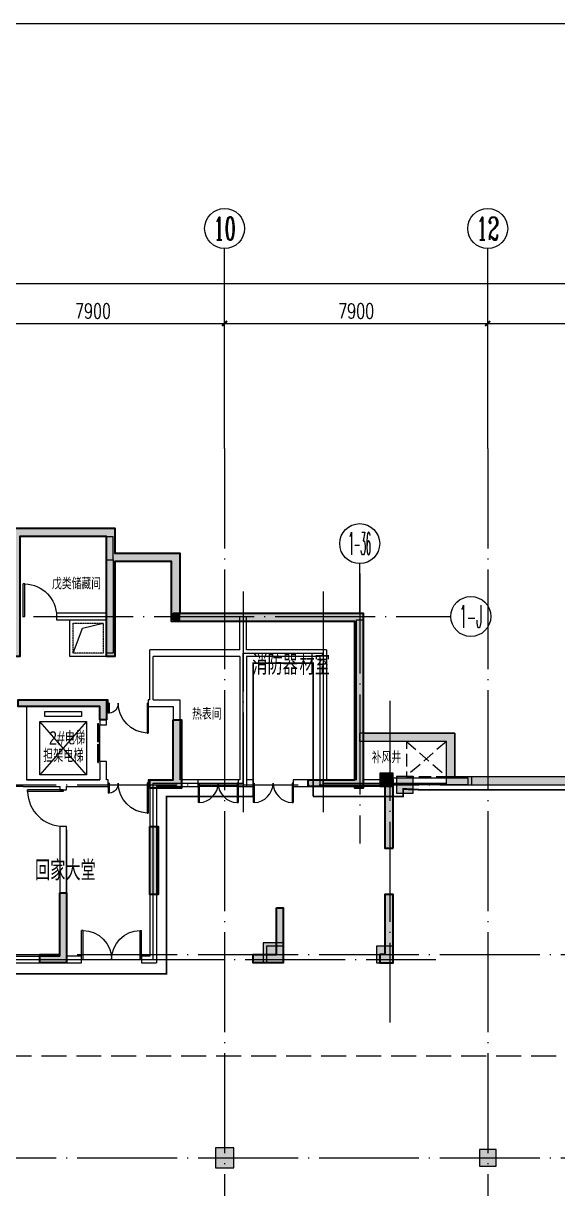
# Model space of a CAD drawing. Extents: x 290727 to 13733020, y 1731457 to 3643100.
# Drawn here: x 537170 to 553212, y 1845699 to 1880676 of the extents above; entities that cross this region are included whole.
import ezdxf
from ezdxf.enums import TextEntityAlignment as Align

# ---------------------------------------------------------------- set-up
doc = ezdxf.new("R2010")
doc.units = 0
doc.header["$LTSCALE"] = 10
for name, pattern in [('ACAD_ISO05W100', [33, 24, -3, 0, -3, 0, -3]), ('DASH', [0.35, 0.25, -0.1]), ('DOTE', [2.4200000000000004, 2, -0.2, 0.02, -0.2])]:
    doc.linetypes.add(name, pattern=pattern)
doc.layers.get('0').update_dxf_attribs({"linetype": 'CONTINUOUS'})
for name, color, linetype in [('-A-车行道路', 8, 'CONTINUOUS'), ('AXIS', 3, 'CONTINUOUS'), ('AXIS_TEXT', 7, 'CONTINUOUS'), ('COLUMN', 9, 'CONTINUOUS'), ('DOTE', 8, 'DOTE'), ('EVTR', 2, 'CONTINUOUS'), ('PUB_HATCH', 8, 'CONTINUOUS'), ('WALL', 255, 'CONTINUOUS'), ('WINDOW', 4, 'CONTINUOUS'), ('主楼轴线', 8, 'CONTINUOUS'), ('作业图', 4, 'CONTINUOUS'), ('房间名称', 7, 'CONTINUOUS'), ('文字', 4, 'CONTINUOUS'), ('柱', 2, 'CONTINUOUS'), ('防火分区示意线', 4, 'CONTINUOUS'), ('防火分区线', 7, 'CONTINUOUS'), ('集水坑', 181, 'DASH'), ('风井', 211, 'CONTINUOUS')]:
    doc.layers.add(name, color=color, linetype=linetype)
for name, color, linetype, lineweight in [('_0', 7, 'CONTINUOUS', 15), ('用地红线', 1, 'CONTINUOUS', 13), ('砼墙', 8, 'CONTINUOUS', 35)]:
    doc.layers.add(name, color=color, linetype=linetype, lineweight=lineweight)
doc.layers.add('DIM_MODI', color=6, linetype='CONTINUOUS', plot=False)
doc.layers.get('0').off()
doc.styles.add('_TCH_AXIS', font='COMPLEX', dxfattribs={"bigfont": 'GBCBIG'})
doc.styles.add('_TCH_DIM_T3', font='SIMPLEX', dxfattribs={"width": 0.7058823529411765, "bigfont": 'GBCBIG'})
doc.styles.add('COMPLEX', font='COMPLEX')
doc.styles.add('HNSJY', font='HNSJY-07', dxfattribs={"width": 0.8, "bigfont": 'HNSJY-HZ'})
doc.dimstyles.new('_TCH_ARCH&&150', dxfattribs={"dimtxt": 446.25, "dimasz": 150, "dimexe": 375, "dimexo": 450, "dimgap": 150, "dimtad": 1, "dimdec": 0, "dimzin": 0, "dimdsep": 46, "dimtxsty": '_TCH_DIM_T3', "dimblk": 'ARCHTICK', "dimcen": 0.09, "dimclrt": 7, "dimazin": 2, "dimtfac": 1, "dimtdec": 0, "dimtix": 1, "dimtmove": 2, "dimatfit": 3, "dimfxl": 1, "dimtolj": 1, "dimtzin": 0, "dimarcsym": 0})

# ---------------------------------------------------------------- blocks, each defined once
blk = doc.blocks.new('_AXISO')
blk.add_circle((0, 0), 0.5)
at = {"layer": 'AXIS_TEXT', "style": 'COMPLEX', "width": 1.041666666666667}
blk.add_attdef('A', text='', height=0.56, dxfattribs=at).set_placement((-0.25, -0.28), (0.25, -0.28), align=Align.FIT)
blk = doc.blocks.new('_ArchTick')
at = {"color": 0, "linetype": 'ByBlock', "const_width": 0.4}
blk.add_lwpolyline([(-0.5, -0.5), (0.5, 0.5)], dxfattribs=at)
blk = doc.blocks.new('*D135')
at = {"layer": 'AXIS', "color": 0, "linetype": 'Continuous', "lineweight": -2, "transparency": 16777216}
for p, q in [((16384.13505795546, 127685.4713699026), (16384.13505795546, 132560.4713699026)), ((235384.4150152876, 127685.4713699025), (235384.4150152876, 132560.4713699026)), ((16384.13505795546, 132185.4713699026), (235384.4150152876, 132185.4713699026))]:
    blk.add_line(p, q, dxfattribs=at)
at = {"layer": 'AXIS', "color": 0, "linetype": 'Continuous', "lineweight": -2, "transparency": 16777216, "xscale": 150, "yscale": 150, "zscale": 150, "rotation": 180}
blk.add_blockref('_ArchTick', (16384.13505795546, 132185.4713699026), dxfattribs=at)
at = {"layer": 'AXIS', "color": 0, "linetype": 'Continuous', "lineweight": -2, "transparency": 16777216, "xscale": 150, "yscale": 150, "zscale": 150}
blk.add_blockref('_ArchTick', (235384.4150152876, 132185.4713699026), dxfattribs=at)
at = {"layer": 'AXIS', "color": 7, "linetype": 'Continuous', "transparency": 16777216, "insert": (125884.2750366215, 132558.5963699026), "char_height": 446.25, "attachment_point": 5, "style": '_TCH_DIM_T3'}
blk.add_mtext('\\A1;219000', dxfattribs=at)
blk = doc.blocks.new('*D142')
at = {"layer": 'AXIS', "color": 0, "linetype": 'Continuous', "lineweight": -2, "transparency": 16777216}
for p, q in [((50384.13467079918, 127685.4713699026), (50384.13467079918, 131360.4713699026)), ((58284.13467079906, 127685.4713699026), (58284.13467079906, 131360.4713699026)), ((50384.13467079918, 130985.4713699026), (58284.13467079906, 130985.4713699026))]:
    blk.add_line(p, q, dxfattribs=at)
at = {"layer": 'AXIS', "color": 0, "linetype": 'Continuous', "lineweight": -2, "transparency": 16777216, "xscale": 150, "yscale": 150, "zscale": 150, "rotation": 180}
blk.add_blockref('_ArchTick', (50384.13467079918, 130985.4713699026), dxfattribs=at)
at = {"layer": 'AXIS', "color": 0, "linetype": 'Continuous', "lineweight": -2, "transparency": 16777216, "xscale": 150, "yscale": 150, "zscale": 150}
blk.add_blockref('_ArchTick', (58284.13467079906, 130985.4713699026), dxfattribs=at)
at = {"layer": 'AXIS', "color": 7, "linetype": 'Continuous', "transparency": 16777216, "insert": (54334.13467079912, 131358.5963699026), "char_height": 446.25, "attachment_point": 5, "style": '_TCH_DIM_T3'}
blk.add_mtext('\\A1;7900', dxfattribs=at)
blk = doc.blocks.new('*D143')
at = {"layer": 'AXIS', "color": 0, "linetype": 'Continuous', "lineweight": -2, "transparency": 16777216}
for p, q in [((58284.13467079906, 127685.4713699026), (58284.13467079906, 131360.4713699026)), ((66184.1346707989, 127685.4713699026), (66184.1346707989, 131360.4713699026)), ((58284.13467079906, 130985.4713699026), (66184.1346707989, 130985.4713699026))]:
    blk.add_line(p, q, dxfattribs=at)
at = {"layer": 'AXIS', "color": 0, "linetype": 'Continuous', "lineweight": -2, "transparency": 16777216, "xscale": 150, "yscale": 150, "zscale": 150, "rotation": 180}
blk.add_blockref('_ArchTick', (58284.13467079906, 130985.4713699026), dxfattribs=at)
at = {"layer": 'AXIS', "color": 0, "linetype": 'Continuous', "lineweight": -2, "transparency": 16777216, "xscale": 150, "yscale": 150, "zscale": 150}
blk.add_blockref('_ArchTick', (66184.1346707989, 130985.4713699026), dxfattribs=at)
at = {"layer": 'AXIS', "color": 7, "linetype": 'Continuous', "transparency": 16777216, "insert": (62234.13467079898, 131358.5963699026), "char_height": 446.25, "attachment_point": 5, "style": '_TCH_DIM_T3'}
blk.add_mtext('\\A1;7900', dxfattribs=at)
blk = doc.blocks.new('*D144')
at = {"layer": 'AXIS', "color": 0, "linetype": 'Continuous', "lineweight": -2, "transparency": 16777216}
for p, q in [((66184.1346707989, 127685.4713699026), (66184.1346707989, 131360.4713699026)), ((74084.13467079891, 127685.4713699026), (74084.13467079891, 131360.4713699026)), ((66184.1346707989, 130985.4713699026), (74084.13467079891, 130985.4713699026))]:
    blk.add_line(p, q, dxfattribs=at)
at = {"layer": 'AXIS', "color": 0, "linetype": 'Continuous', "lineweight": -2, "transparency": 16777216, "xscale": 150, "yscale": 150, "zscale": 150, "rotation": 180}
blk.add_blockref('_ArchTick', (66184.1346707989, 130985.4713699026), dxfattribs=at)
at = {"layer": 'AXIS', "color": 0, "linetype": 'Continuous', "lineweight": -2, "transparency": 16777216, "xscale": 150, "yscale": 150, "zscale": 150}
blk.add_blockref('_ArchTick', (74084.13467079891, 130985.4713699026), dxfattribs=at)
at = {"layer": 'AXIS', "color": 7, "linetype": 'Continuous', "transparency": 16777216, "insert": (70134.1346707989, 131358.5963699026), "char_height": 446.25, "attachment_point": 5, "style": '_TCH_DIM_T3'}
blk.add_mtext('\\A1;7900', dxfattribs=at)
blk = doc.blocks.new('adfasddfgjgkhj')
at = {"layer": '_0'}
h = blk.add_hatch(color=0, dxfattribs=at)
h.dxf.hatch_style = 1
h.paths.add_polyline_path([(299473.0365040528, -302023.2970327723), (300873.0365040528, -302023.2970327723), (300873.0365040528, -302223.2970327723), (299473.0365040528, -302223.2970327723), (299473.0365040528, -302273.2970327723), (298573.0365040528, -302273.2970327723), (298573.0365040528, -307273.2970327723), (301623.0365040528, -307273.2970327723), (301623.0365040528, -305873.2970327723), (301823.0365040528, -305873.2970327723), (301823.0365040528, -307273.2970327723), (308123.0365040528, -307273.2970327723), (308123.0365040528, -305423.2970327723), (308323.0365040528, -305423.2970327723), (308323.0365040528, -307273.2970327723), (311073.0365040528, -307273.2970327723), (311073.0365040528, -307523.2970327723), (298023.0365040528, -307523.2970327723), (298023.0365040528, -307273.2970327723), (298323.0365040528, -307273.2970327723), (298323.0365040528, -302023.2970327723), (299223.0365040528, -302023.2970327723), (299223.0365040528, -297023.2970327723), (304723.0363819825, -297023.2970327723), (304723.0363819825, -295223.2970327723), (306673.0365040528, -295223.2970327723), (306673.0365040528, -294473.2970327723), (309773.0365040528, -294473.2970327723), (309773.0365040528, -295223.2970327723), (311723.0365040528, -295223.2970327723), (311723.0365040528, -297023.2970327723), (324323.0360157716, -297023.2970327723), (324323.0360157716, -295223.2970327723), (326273.0360157716, -295223.2970327723), (326273.0360157716, -294473.2970327723), (329373.0360157716, -294473.2970327723), (329373.0360157716, -295223.2970327723), (331323.0360157716, -295223.2970327723), (331323.0360157716, -297023.2970327723), (336823.0360157716, -297023.2970327723), (336823.0360157716, -302273.2970327723), (336573.0360157716, -302273.2970327723), (336573.0360157716, -302223.2970327723), (335173.0360157716, -302223.2970327723), (335173.0360157716, -302023.2970327723), (336573.0360157716, -302023.2970327723), (336573.0360157716, -297273.2970327723), (331073.0360157716, -297273.2970327723), (331073.0360157716, -295473.2970327723), (329373.0360157716, -295473.2970327723), (329373.0360157716, -298323.2970327723), (329123.0360157716, -298323.2970327723), (329123.0360157716, -294723.2970327723), (326523.0360157716, -294723.2970327723), (326523.0360157716, -298323.2970327723), (326273.0360157716, -298323.2970327723), (326273.0360157716, -295473.2970327723), (324573.0360157716, -295473.2970327723), (324573.0360157716, -297273.2970327723), (319023.0360157716, -297273.2970327723), (319023.0360157716, -298673.2970327723), (318823.0360157716, -298673.2970327723), (318823.0360157716, -297273.2970327723), (317223.0360157716, -297273.2970327723), (317223.0360157716, -298673.2970327723), (317023.0360157716, -298673.2970327723), (317023.0360157716, -297273.2970327723), (311473.0365040528, -297273.2970327723), (311473.0365040528, -295473.2970327723), (309773.0365040528, -295473.2970327723), (309773.0365040528, -298323.2970327723), (309523.0365040528, -298323.2970327723), (309523.0365040528, -294723.2970327723), (306923.0365040528, -294723.2970327723), (306923.0365040528, -298323.2970327723), (306673.0365040528, -298323.2970327723), (306673.0365040528, -295473.2970327723), (304973.0363819825, -295473.2970327723), (304973.0363819825, -297273.2970327723), (299473.0365040528, -297273.2970327723)])
h = blk.add_hatch(color=0, dxfattribs=at)
h.dxf.hatch_style = 1
h.paths.add_polyline_path([(333923.0360157716, -307023.2970327723), (333923.0360157716, -307523.2970327723), (334423.0360157716, -307523.2970327723), (334423.0360157716, -307023.2970327723)])
h.paths.add_polyline_path([(337223.0360157716, -307023.2970327723), (337223.0360157716, -307523.2970327723), (337723.0360157716, -307523.2970327723), (337723.0360157716, -307023.2970327723)])
h.paths.add_polyline_path([(307123.0365040528, -299823.2970327723), (309323.0365040528, -299823.2970327723), (309323.0365040528, -299823.1095327723), (309573.0365040528, -299823.1095327723), (309573.0365040528, -299623.2970327723), (306923.0365040528, -299623.2970327723), (306923.0365040528, -300223.1095327723), (307123.0365040528, -300223.1095327723)])
h.paths.add_polyline_path([(299022.8103485298, -297023.2970327723), (299022.8103485298, -297423.2970327723), (299422.8103485298, -297423.2970327723), (299422.8103485298, -297023.2970327723)])
h.paths.add_polyline_path([(298523.0365040528, -304664.6212515223), (298523.0365040528, -304264.6212515223), (298123.0365040528, -304264.6212515223), (298123.0365040528, -304664.6212515223)])
h = blk.add_hatch(color=0, dxfattribs=at)
h.dxf.hatch_style = 1
h.paths.add_polyline_path([(324723.0360157716, -307023.2970327723), (324723.0360157716, -307523.2970327723), (325223.0360157716, -307523.2970327723), (325223.0360157716, -307023.2970327723)])
h.paths.add_polyline_path([(313923.0360157716, -307523.2970327723), (314823.0360157716, -307523.2970327723), (314823.0360157716, -305873.2970327723), (314623.0360157716, -305873.2970327723), (314623.0360157716, -307273.2970327723), (313923.0360157716, -307273.2970327723)], flags=17)
h.paths.add_polyline_path([(337723.0373701537, -304073.2970327759), (337723.0360157716, -302023.2970327723), (337473.0360157716, -302023.2970327723), (337473.0373701537, -304073.2970327759)])
h.paths.add_polyline_path([(337323.0360157716, -307523.2970327723), (337723.0360157716, -307523.2970327723), (337723.0360157716, -305473.2970327723), (337473.0360157716, -305473.2970327723), (337473.0360157716, -307273.2970327723), (337323.0360157716, -307273.2970327723)])
h.paths.add_polyline_path([(311723.041704037, -299823.2970327723), (311723.041704037, -299523.2970327723), (311423.041704037, -299523.2970327723), (311423.041704037, -299823.2970327723)])
h.paths.add_polyline_path([(324623.031938412, -299823.2970328188), (324623.031938412, -299523.2970328188), (324323.031938412, -299523.2970328188), (324323.031938412, -299823.2970328188)])
h.paths.add_polyline_path([(307123.0365040528, -299823.2970327723), (309323.0365040528, -299823.2970327723), (309323.0365040528, -299823.1095327723), (309573.0365040528, -299823.1095327723), (309573.0365040528, -299623.2970327723), (306923.0365040528, -299623.2970327723), (306923.0365040528, -300223.1095327723), (307123.0365040528, -300223.1095327723)])
h.paths.add_polyline_path([(310823.0365040528, -303423.2970327723), (311073.0365040528, -303423.2970327723), (311073.0365040528, -305723.2970327723), (310823.0365040528, -305723.2970327723)])
h.paths.add_polyline_path([(305373.0363819825, -303423.2970327723), (305623.0363819825, -303423.2970327723), (305623.0363819825, -305473.2970327723), (305373.0363819825, -305473.2970327723)])
h.paths.add_polyline_path([(304673.0363819825, -300223.2970327723), (304923.0363819825, -300223.2970327723), (304923.0363819825, -302023.2970327723), (305622.9854786622, -302023.2970327723), (305623.0363819825, -302273.2970327723), (304673.0363819825, -302273.2970327723)])
h.paths.add_polyline_path([(311523.0365040528, -300573.2970327723), (311723.0365040528, -300573.2970327723), (311723.0365040528, -302273.2970327723), (310823.0701954591, -302273.2970327723), (310823.0365040528, -302023.2970327723), (311523.0365040528, -302023.2970327723)])
h.paths.add_polyline_path([(315573.0360157716, -302223.2970327723), (315573.0360157716, -302023.2970327723), (317023.0360157716, -302023.2970327723), (317023.0360157716, -301623.2970327723), (317223.0360157716, -301623.2970327723), (317223.0360157716, -302223.2970327723)])
h.paths.add_polyline_path([(318323.0360157716, -307273.2970327723), (318323.0360157716, -307523.2970327723), (317723.0360157716, -307523.2970327723), (317723.0360157716, -307273.2970327723), (317923.0360157716, -307273.2970327723), (317923.0360157716, -305873.2970327723), (318123.0360157716, -305873.2970327723), (318123.0360157716, -307273.2970327723)])
h.paths.add_polyline_path([(321223.0360157716, -305873.2970327723), (321423.0360157716, -305873.2970327723), (321423.0360157716, -307273.2970327723), (322123.0360157716, -307273.2970327723), (322123.0360157716, -307523.2970327723), (321223.0360157716, -307523.2970327723)])
h.paths.add_polyline_path([(324973.0360157716, -303423.2970327723), (325223.0360157716, -303423.2970327723), (325223.0360157716, -305723.2970327723), (324973.0360157716, -305723.2970327723)])
h.paths.add_polyline_path([(330423.0360157716, -303423.2970327723), (330673.0360157716, -303423.2970327723), (330673.0360157716, -305473.2970327723), (330423.0360157716, -305473.2970327723)])
h.paths.add_polyline_path([(318823.0360157716, -301623.2970327723), (319023.0360157716, -301623.2970327723), (319023.0360157716, -302023.2970327723), (320473.0360157716, -302023.2970327723), (320473.0360157716, -302223.2970327723), (318823.0360157716, -302223.2970327723)])
h.paths.add_polyline_path([(329123.0360157716, -300223.1095327723), (328923.0360157716, -300223.1095327723), (328923.0360157716, -299823.2970327723), (326723.0360157716, -299823.2970327723), (326723.0360157716, -299823.1095327723), (326473.0360157716, -299823.1095327723), (326473.0360157716, -299623.2970327723), (329123.0360157716, -299623.2970327723)])
h.paths.add_polyline_path([(327723.0360157716, -305423.2970327723), (327923.0360157716, -305423.2970327723), (327923.0360157716, -307523.2970327723), (327123.0360157716, -307523.2970327723), (327123.0360157716, -307273.2970327723), (327723.0360157716, -307273.2970327723)])
h.paths.add_polyline_path([(331123.0360157716, -300223.2970327723), (331373.0360157716, -300223.2970327723), (331373.0360157716, -302273.2970327723), (330423.0692188966, -302273.2970327723), (330423.0360157716, -302023.2970327723), (331123.0360157716, -302023.2970327723)])
h.paths.add_polyline_path([(334223.0360157716, -305873.2970327723), (334423.0360157716, -305873.2970327723), (334423.0360157716, -307523.2970327723), (333523.0360157716, -307523.2970327723), (333523.0360157716, -307273.2970327723), (334223.0360157716, -307273.2970327723)])
h.paths.add_polyline_path([(324323.0360157716, -300573.2970327723), (324523.0360157716, -300573.2970327723), (324523.0360157716, -302023.2970327723), (325222.9852345216, -302023.2970327723), (325223.0360157716, -302273.2970327723), (324323.0360157716, -302273.2970327723)])
edge = h.paths.add_edge_path(flags=17)
edge.add_line((314623.0360157716, -307273.2970327723), (314623.0360157716, -305873.2970327723))
edge.add_line((314623.0360157716, -305873.2970327723), (314823.0360157716, -305873.2970327723))
edge.add_line((314823.0360157716, -305873.2970327723), (314823.0360157716, -307523.2970327723))
edge.add_line((314823.0360157716, -307523.2970327723), (313923.0360157716, -307523.2970327723))
h = blk.add_hatch(color=0, dxfattribs=at)
h.dxf.hatch_style = 1
h.paths.add_polyline_path([(337323.0360157716, -301823.2970327723), (337323.0360157716, -302223.2970327723), (337723.0360157716, -302223.2970327723), (337723.0360157716, -301823.2970327723)])
at = {"layer": '柱', "color": 0, "ltscale": 0.9999999776482582}
for points in [[(299022.8103485298, -297023.2970327723), (299022.8103485298, -297423.2970327723), (299422.8103485298, -297423.2970327723), (299422.8103485298, -297023.2970327723)], [(318617.5109933829, -297016.5754289249), (318617.5109933829, -297416.5754289249), (319017.5109933829, -297416.5754289249), (319017.5109933829, -297016.5754289249)], [(311723.041704037, -299823.2970327723), (311723.041704037, -299523.2970327723), (311423.041704037, -299523.2970327723), (311423.041704037, -299823.2970327723)], [(324623.031938412, -299823.2970328188), (324623.031938412, -299523.2970328188), (324323.031938412, -299523.2970328188), (324323.031938412, -299823.2970328188)], [(337323.0360157716, -301823.2970327723), (337323.0360157716, -302223.2970327723), (337723.0360157716, -302223.2970327723), (337723.0360157716, -301823.2970327723)], [(298523.0365040528, -304664.6212515223), (298523.0365040528, -304264.6212515223), (298123.0365040528, -304264.6212515223), (298123.0365040528, -304664.6212515223)], [(324723.0360157716, -307023.2970327723), (324723.0360157716, -307523.2970327723), (325223.0360157716, -307523.2970327723), (325223.0360157716, -307023.2970327723)], [(333923.0360157716, -307023.2970327723), (333923.0360157716, -307523.2970327723), (334423.0360157716, -307523.2970327723), (334423.0360157716, -307023.2970327723)], [(337223.0360157716, -307023.2970327723), (337223.0360157716, -307523.2970327723), (337723.0360157716, -307523.2970327723), (337723.0360157716, -307023.2970327723)]]:
    blk.add_lwpolyline(points, close=True, dxfattribs=at)
at = {"layer": '砼墙', "color": 0}
for points in [[(299473.0365040528, -302023.2970327723), (300873.0365040528, -302023.2970327723), (300873.0365040528, -302223.2970327723), (299473.0365040528, -302223.2970327723), (299473.0365040528, -302273.2970327723), (298573.0365040528, -302273.2970327723), (298573.0365040528, -307273.2970327723), (301623.0365040528, -307273.2970327723), (301623.0365040528, -305873.2970327723), (301823.0365040528, -305873.2970327723), (301823.0365040528, -307273.2970327723), (308123.0365040528, -307273.2970327723), (308123.0365040528, -305423.2970327723), (308323.0365040528, -305423.2970327723), (308323.0365040528, -307273.2970327723), (311073.0365040528, -307273.2970327723), (311073.0365040528, -307523.2970327723), (298023.0365040528, -307523.2970327723), (298023.0365040528, -307273.2970327723), (298323.0365040528, -307273.2970327723), (298323.0365040528, -302023.2970327723), (299223.0365040528, -302023.2970327723), (299223.0365040528, -297023.2970327723), (304723.0363819825, -297023.2970327723), (304723.0363819825, -295223.2970327723), (306673.0365040528, -295223.2970327723), (306673.0365040528, -294473.2970327723), (309773.0365040528, -294473.2970327723), (309773.0365040528, -295223.2970327723), (311723.0365040528, -295223.2970327723), (311723.0365040528, -297023.2970327723), (324323.0360157716, -297023.2970327723), (324323.0360157716, -295223.2970327723), (326273.0360157716, -295223.2970327723), (326273.0360157716, -294473.2970327723), (329373.0360157716, -294473.2970327723), (329373.0360157716, -295223.2970327723), (331323.0360157716, -295223.2970327723), (331323.0360157716, -297023.2970327723), (336823.0360157716, -297023.2970327723), (336823.0360157716, -302273.2970327723), (336823.0360157716, -302273.2970327723), (336573.0360157716, -302273.2970327723), (336573.0360157716, -302223.2970327723), (335173.0360157716, -302223.2970327723), (335173.0360157716, -302023.2970327723), (336573.0360157716, -302023.2970327723), (336573.0360157716, -297273.2970327723), (331073.0360157716, -297273.2970327723), (331073.0360157716, -295473.2970327723), (329373.0360157716, -295473.2970327723), (329373.0360157716, -298323.2970327723), (329123.0360157716, -298323.2970327723), (329123.0360157716, -294723.2970327723), (326523.0360157716, -294723.2970327723), (326523.0360157716, -298323.2970327723), (326273.0360157716, -298323.2970327723), (326273.0360157716, -295473.2970327723), (324573.0360157716, -295473.2970327723), (324573.0360157716, -297273.2970327723), (319023.0360157716, -297273.2970327723), (319023.0360157716, -298673.2970327723), (318823.0360157716, -298673.2970327723), (318823.0360157716, -297273.2970327723), (317223.0360157716, -297273.2970327723), (317223.0360157716, -298673.2970327723), (317023.0360157716, -298673.2970327723), (317023.0360157716, -297273.2970327723), (311473.0365040528, -297273.2970327723), (311473.0365040528, -295473.2970327723), (309773.0365040528, -295473.2970327723), (309773.0365040528, -298323.2970327723), (309523.0365040528, -298323.2970327723), (309523.0365040528, -294723.2970327723), (306923.0365040528, -294723.2970327723), (306923.0365040528, -298323.2970327723), (306673.0365040528, -298323.2970327723), (306673.0365040528, -295473.2970327723), (304973.0363819825, -295473.2970327723), (304973.0363819825, -297273.2970327723), (299473.0365040528, -297273.2970327723), (299473.0365040528, -302023.2970327723)], [(314623.0360157716, -307273.2970327723), (314623.0360157716, -305873.2970327723), (314823.0360157716, -305873.2970327723), (314823.0360157716, -307523.2970327723), (313923.0360157716, -307523.2970327723)]]:
    blk.add_lwpolyline(points, dxfattribs=at)
for points in [[(307123.0365040528, -300223.1095327723), (306923.0365040528, -300223.1095327723), (306923.0365040528, -299623.2970327723), (309573.0365040528, -299623.2970327723), (309573.0365040528, -299823.1095327723), (309323.0365040528, -299823.1095327723), (309323.0365040528, -299823.2970327723), (307123.0365040528, -299823.2970327723)], [(307123.0365040528, -299823.2970327723), (309323.0365040528, -299823.2970327723), (309323.0365040528, -299823.1095327723), (309573.0365040528, -299823.1095327723), (309573.0365040528, -299623.2970327723), (306923.0365040528, -299623.2970327723), (306923.0365040528, -300223.1095327723), (307123.0365040528, -300223.1095327723)], [(329123.0360157716, -300223.1095327723), (328923.0360157716, -300223.1095327723), (328923.0360157716, -299823.2970327723), (326723.0360157716, -299823.2970327723), (326723.0360157716, -299823.1095327723), (326473.0360157716, -299823.1095327723), (326473.0360157716, -299623.2970327723), (329123.0360157716, -299623.2970327723)], [(304673.0363819825, -300223.2970327723), (304923.0363819825, -300223.2970327723), (304923.0363819825, -302023.2970327723), (305622.9854786622, -302023.2970327723), (305623.0363819825, -302273.2970327723), (304673.0363819825, -302273.2970327723)], [(331123.0360157716, -300223.2970327723), (331373.0360157716, -300223.2970327723), (331373.0360157716, -302273.2970327723), (330423.0692188966, -302273.2970327723), (330423.0360157716, -302023.2970327723), (331123.0360157716, -302023.2970327723)], [(311523.0365040528, -300573.2970327723), (311723.0365040528, -300573.2970327723), (311723.0365040528, -302273.2970327723), (310823.0701954591, -302273.2970327723), (310823.0365040528, -302023.2970327723), (311523.0365040528, -302023.2970327723)], [(324323.0360157716, -300573.2970327723), (324523.0360157716, -300573.2970327723), (324523.0360157716, -302023.2970327723), (325222.9852345216, -302023.2970327723), (325223.0360157716, -302273.2970327723), (324323.0360157716, -302273.2970327723)], [(315573.0360157716, -302223.2970327723), (315573.0360157716, -302023.2970327723), (317023.0360157716, -302023.2970327723), (317023.0360157716, -301623.2970327723), (317223.0360157716, -301623.2970327723), (317223.0360157716, -302223.2970327723)], [(318823.0360157716, -301623.2970327723), (319023.0360157716, -301623.2970327723), (319023.0360157716, -302023.2970327723), (320473.0360157716, -302023.2970327723), (320473.0360157716, -302223.2970327723), (318823.0360157716, -302223.2970327723)], [(337723.0373701537, -304073.2970327759), (337723.0360157716, -302023.2970327723), (337473.0360157716, -302023.2970327723), (337473.0373701537, -304073.2970327759)], [(305373.0363819825, -303423.2970327723), (305623.0363819825, -303423.2970327723), (305623.0363819825, -305473.2970327723), (305373.0363819825, -305473.2970327723)], [(310823.0365040528, -303423.2970327723), (311073.0365040528, -303423.2970327723), (311073.0365040528, -305723.2970327723), (310823.0365040528, -305723.2970327723)], [(324973.0360157716, -303423.2970327723), (325223.0360157716, -303423.2970327723), (325223.0360157716, -305723.2970327723), (324973.0360157716, -305723.2970327723)], [(330423.0360157716, -303423.2970327723), (330673.0360157716, -303423.2970327723), (330673.0360157716, -305473.2970327723), (330423.0360157716, -305473.2970327723)], [(327723.0360157716, -305423.2970327723), (327923.0360157716, -305423.2970327723), (327923.0360157716, -307523.2970327723), (327123.0360157716, -307523.2970327723), (327123.0360157716, -307273.2970327723), (327723.0360157716, -307273.2970327723)], [(337323.0360157716, -307523.2970327723), (337723.0360157716, -307523.2970327723), (337723.0360157716, -305473.2970327723), (337473.0360157716, -305473.2970327723), (337473.0360157716, -307273.2970327723), (337323.0360157716, -307273.2970327723)], [(313923.0360157716, -307523.2970327723), (314823.0360157716, -307523.2970327723), (314823.0360157716, -305873.2970327723), (314623.0360157716, -305873.2970327723), (314623.0360157716, -307273.2970327723), (313923.0360157716, -307273.2970327723)], [(318323.0360157716, -307273.2970327723), (318323.0360157716, -307523.2970327723), (317723.0360157716, -307523.2970327723), (317723.0360157716, -307273.2970327723), (317923.0360157716, -307273.2970327723), (317923.0360157716, -305873.2970327723), (318123.0360157716, -305873.2970327723), (318123.0360157716, -307273.2970327723)], [(321223.0360157716, -305873.2970327723), (321423.0360157716, -305873.2970327723), (321423.0360157716, -307273.2970327723), (322123.0360157716, -307273.2970327723), (322123.0360157716, -307523.2970327723), (321223.0360157716, -307523.2970327723)], [(334223.0360157716, -305873.2970327723), (334423.0360157716, -305873.2970327723), (334423.0360157716, -307523.2970327723), (333523.0360157716, -307523.2970327723), (333523.0360157716, -307273.2970327723), (334223.0360157716, -307273.2970327723)]]:
    blk.add_lwpolyline(points, close=True, dxfattribs=at)
blk = doc.blocks.new('$DorLib2D$00000001')
for p, q in [((0.45, 0.975), (0.5000000000000002, 0.975)), ((0.45, 0), (0.45, 0.975)), ((0.5, 0), (0.5, 0.975)), ((0.5, 0), (0.45, 0))]:
    blk.add_line(p, q)
at = {"lineweight": 13}
blk.add_arc((0.475, 0), 0.975, 91.46928358135379, 180, dxfattribs=at)
blk = doc.blocks.new('$DorLib2D$00000127')
at = {"color": 0, "linetype": 'Continuous'}
for p, q in [((-0.0333333333328483, 0.79489831543669, -93.75), (-0.5333333333328483, 0.79489831543669, -93.75)), ((-0.5333333333328483, 0.79489831543669, -93.75), (-0.5333333333328483, 0.6904056441872441, -93.75)), ((-0.0333333333328483, 0.6904056441872441, -93.75), (-0.5333333333328483, 0.6904056441872441, -93.75)), ((-0.0333333333328483, 0.79489831543669, -93.75), (-0.0333333333328483, 0.6904056441872441, -93.75)), ((0.0333333333328483, 0.79489831543669, -93.75), (0.0333333333328483, 0.6904056441872441, -93.75)), ((0.5333333333328483, 0.79489831543669, -93.75), (0.0333333333328483, 0.79489831543669, -93.75)), ((0.5333333333328483, 0.6904056441872441, -93.75), (0.0333333333328483, 0.6904056441872441, -93.75)), ((0.5333333333328483, 0.79489831543669, -93.75), (0.5333333333328483, 0.6904056441872441, -93.75)), ((0.5, 0.4999999999999787, -93.75), (-0.5, 0.4999999999999787, -93.75))]:
    blk.add_line(p, q, dxfattribs=at)
blk = doc.blocks.new('$DorLib2D$00000002')
for p, q in [((-0.5, -1e-16), (-0.5000000000000007, 0.4875)), ((-0.4750000000000007, 0.4875), (-0.5000000000000007, 0.4875)), ((-0.475, 0), (-0.4750000000000007, 0.4875)), ((0.475, 0), (0.4750000000000007, 0.4875)), ((0.4750000000000007, 0.4875), (0.5000000000000007, 0.4875)), ((0.5, -1e-16), (0.5000000000000007, 0.4875)), ((-0.5, -1e-16), (-0.475, 0)), ((0.5, -1e-16), (0.475, 0))]:
    blk.add_line(p, q)
at = {"lineweight": 13}
for centre, start, end in [((-0.4875, 0), 0, 88.53071641864632), ((0.4875, 0), 91.46928358135372, 180)]:
    blk.add_arc(centre, 0.4875, start, end, dxfattribs=at)
blk = doc.blocks.new('$DorLib2D$00000225')
at = {"color": 0}
for p, q in [((0.4750000000000032, -0.0014478852985498), (0.4750000000000032, 0.7521225008925327)), ((0.4750000000000032, 0.7521225008925327), (0.5000000000000036, 0.7521225008925363)), ((0.5000000000000036, -0.0014478852985498), (0.5000000000000036, 0.7521225008925363)), ((-0.4999999999999982, -3.6e-15), (-0.5, 0.2520359903860089)), ((-0.4750000000000014, 0.2520359903860089), (-0.5, 0.2520359903860089)), ((-0.4749999999999996, -3.6e-15), (-0.4750000000000014, 0.2520359903860089)), ((-0.4749999999999996, -3.6e-15), (-0.4999999999999947, -3.6e-15)), ((0.4750000000000032, -0.0014478852985498), (0.4999999999999929, -0.0014478852985498))]:
    blk.add_line(p, q, dxfattribs=at)
for centre, radius, start, end in [((0.5046168020419071, -0.0019208093578129), 0.7546247204382253, 92.24926861260724, 179.7237749158361), ((-0.5007908120542499, 0.0025725639174823), 0.2507930763238999, 359.7898704778746, 84.09743784757413)]:
    blk.add_arc(centre, radius, start, end, dxfattribs=at)
blk = doc.blocks.new('A$C26CF02E8')
at = {"layer": '用地红线', "color": 1, "linetype": 'ACAD_ISO05W100', "ltscale": 0.1}
blk.add_lwpolyline([(15026.00253957324, 140863.9991013147), (243102.0025395732, 140865.9991008379), (258103.0025395732, 125864.9991013147), (258104.0025395136, 38.99910083785653), (205527.0025395732, 35.99910083785653), (8170.002539573237, 24.99910131469369), (26.0025395732373, 24.99910131469369), (26.0025395732373, 10200.99910083786), (25.0025395732373, 125861.9991013147)], close=True, dxfattribs=at)
at = {"layer": '风井', "linetype": 'DASH', "ltscale": 150}
for p, q in [((58122.46383630286, 119314.5895079919), (59322.44546425145, 118263.6872070758)), ((59322.44546424958, 119314.5895076138), (58122.46383630286, 118263.6872074571))]:
    blk.add_line(p, q, dxfattribs=at)
at = {"layer": '风井', "linetype": 'DASH', "ltscale": 150, "flags": 128}
blk.add_lwpolyline([(59322.44546425145, 118263.5901008188), (59322.44546427939, 119314.5895076138), (58122.46383630286, 119314.5895079919), (58122.46383630286, 118263.5901011899)], close=True, dxfattribs=at)
blk = doc.blocks.new('_FZH')
blk.add_lwpolyline([(-0.5, -0.5), (0.5, -0.5), (0.5, 0.5), (-0.5, 0.5)], close=True)
at = {"layer": 'PUB_HATCH'}
blk.add_solid([(-0.5, -0.5), (0.5, -0.5), (-0.5, 0.5), (0.5, 0.5)], dxfattribs=at)
blk = doc.blocks.new('A$C55C93FC2')
at = {"layer": 'AXIS', "linetype": 'Continuous'}
for p, q in [((58284.13467079906, 127235.4713699026), (58284.13467079906, 133235.4713699026)), ((66184.1346707989, 127235.4713699026), (66184.1346707989, 133235.4713699026))]:
    blk.add_line(p, q, dxfattribs=at)
at = {"layer": 'DOTE', "linetype": 'DOTE', "ltscale": 150}
for p, q in [((58284.13467079896, 127235.4713699026), (58284.13467079919, 80242.35001113918)), ((66184.13467079919, 127235.4713699026), (66184.13467079919, 52513.62335554417)), ((10299.45606850734, 117142.3500111429), (107472.3044319216, 117142.3500111429)), ((10299.45606850734, 112042.3500111429), (252290.8196143163, 112042.3500111429)), ((10299.45606850734, 105942.3500111429), (252290.8196143164, 105942.3500111429))]:
    blk.add_line(p, q, dxfattribs=at)
at = {"layer": 'AXIS', "linetype": 'Continuous'}
ref = blk.add_blockref('_AXISO', (58284.13467079906, 133835.4713699026), dxfattribs=dict(at, xscale=1200, yscale=1200, zscale=1200))
ref.add_attrib('A', '10', dxfattribs={"layer": 'AXIS_TEXT', "linetype": 'Continuous', "height": 678.8225099390856, "style": '_TCH_AXIS', "width": 0.7241379310344807}).set_placement((57944.72341582952, 133496.0601149331), (58623.5459257686, 133496.0601149331), align=Align.FIT)
ref = blk.add_blockref('_AXISO', (66184.1346707989, 133835.4713699026), dxfattribs=dict(at, xscale=1200, yscale=1200, zscale=1200))
ref.add_attrib('A', '12', dxfattribs={"layer": 'AXIS_TEXT', "linetype": 'Continuous', "height": 678.8225099390856, "style": '_TCH_AXIS', "width": 0.7241379310344805}).set_placement((65844.72341582936, 133496.0601149331), (66523.54592576844, 133496.0601149331), align=Align.FIT)
for p1, p2, distance, picture, middle in [((16384.13505795546, 127235.4713699026), (235384.4150152876, 127235.4713699025), 4950.000000000103, '*D135', (125884.2750366215, 132558.5963699026)), ((50384.13467079918, 127235.4713699026), (58284.13467079906, 127235.4713699026), 3749.9999999999995, '*D142', (54334.13467079912, 131358.5963699026)), ((58284.13467079906, 127235.4713699026), (66184.1346707989, 127235.4713699026), 3750, '*D143', (62234.13467079898, 131358.5963699026)), ((66184.1346707989, 127235.4713699026), (74084.13467079891, 127235.4713699026), 3750, '*D144', (70134.1346707989, 131358.5963699026))]:
    dim = blk.add_aligned_dim(p1=p1, p2=p2, distance=distance, dimstyle='_TCH_ARCH&&150', dxfattribs=at)
    dim.commit()
    dim.dimension.update_dxf_attribs({"geometry": picture, "text_midpoint": middle})
blk = doc.blocks.new('车库建筑作业图')
at = {"layer": 'PUB_HATCH', "linetype": 'Continuous'}
for points in [[(539870.0620541358, 2250329.785857369), (539870.0620541256, 2251029.785030296), (539670.0620541256, 2251029.785030293), (539670.0620541358, 2250329.785857366)], [(541870.0607480111, 2248729.786394), (541670.0607480113, 2248729.786394), (541670.0607480113, 2248529.786394), (541870.0607480111, 2248529.786394)], [(549870.0423060235, 2244879.786459629), (550120.0423169703, 2245129.786477473), (547270.0657613415, 2245129.786272955), (547270.0657792857, 2244879.786272955)], [(549870.0406103416, 2244879.786459514), (550120.0406213065, 2245129.786477458), (547370.0657756428, 2245129.786280073), (547370.0657711902, 2244879.786280073)], [(549870.0405532799, 2243578.787114506), (550120.0405642448, 2243828.787114555), (550120.0406213065, 2245129.786477458), (549870.0406103416, 2244879.786459514)], [(549870.0422490058, 2243579.787111818), (550120.0422599525, 2243829.787111984), (550120.0423169703, 2245129.786477473), (549870.0423060235, 2244879.786459629)], [(550120.0405642448, 2243828.787114555), (549870.0405532799, 2243578.787114506), (550629.2919084311, 2243578.787114653), (550629.2919083826, 2243828.787114653)], [(554670.0493999412, 2243579.787114002), (554670.0493999412, 2243829.787114005), (550120.0422599525, 2243829.787111984), (549870.0422490058, 2243579.787111818)]]:
    blk.add_hatch(color=256, dxfattribs=at).paths.add_polyline_path(points)
at = {"layer": '-A-车行道路', "linetype": 'DASH', "ltscale": 300}
blk.add_line((585712.3610577991, 2235429.786754116), (527412.3757859758, 2235429.786754088), dxfattribs=at)
at = {"layer": 'AXIS', "linetype": 'Continuous'}
for p, q in [((547270.0589652819, 2248716.164568381), (547270.0589652819, 2250216.164568381)), ((548504.8970468654, 2248629.786394111), (550004.8970468654, 2248629.786394111))]:
    blk.add_line(p, q, dxfattribs=at)
at = {"layer": 'DIM_MODI', "linetype": 'Continuous'}
for p, q in [((536820.0576714693, 2251279.786394072), (539920.0576714693, 2251279.786394072)), ((539920.0576714693, 2251279.786394072), (539920.0576714693, 2250529.786394086)), ((539920.0576714693, 2250529.786394086), (541870.0589652823, 2250529.786394086)), ((541870.0589652823, 2250529.786394086), (541870.0589652823, 2248729.786394055)), ((541870.0589652823, 2248729.786394055), (547370.0589652823, 2248729.786394055)), ((547370.0589652823, 2248729.786394055), (547370.0657845485, 2245629.786322334)), ((547370.0657845485, 2245629.786322334), (547370.0576714693, 2245129.786272955)), ((547370.0576714693, 2245129.786272955), (548270.0589257195, 2245129.786362666)), ((548270.0589257195, 2245129.786362666), (550120.0423169703, 2245129.786477473)), ((550120.0423169703, 2245129.786477473), (550120.0422599087, 2243828.787061058)), ((550120.0422599087, 2243828.787061058), (559019.7744686871, 2243828.787053615))]:
    blk.add_line(p, q, dxfattribs=at)
at = {"layer": 'EVTR'}
for p, q in [((537820.0665582055, 2245629.786394021), (537820.0665582055, 2245779.786394047)), ((537820.0665582055, 2245779.786394047), (538920.0665582167, 2245779.786394047)), ((538920.0665582167, 2245629.786394021), (537820.0665582055, 2245629.786394021)), ((538920.0665582167, 2245779.786394047), (538920.0665582167, 2245629.786394021)), ((537670.0597706337, 2243879.786394015), (537670.0597706337, 2245479.786394023)), ((537670.0665582041, 2243879.786394015), (537670.0665582041, 2245479.786394023)), ((537670.0665582041, 2245479.786394023), (539070.0665582181, 2245479.786394023)), ((539070.0665582181, 2245479.786394023), (537670.0665582041, 2243879.786394015)), ((539070.0665582181, 2243879.786394015), (537670.0665582041, 2245479.786394023)), ((539070.0665582181, 2245479.786394023), (539070.0665582181, 2243879.786394015)), ((539070.0665582181, 2243879.786394015), (537670.0665582041, 2243879.786394015))]:
    blk.add_line(p, q, dxfattribs=at)
at = {"layer": 'WALL', "linetype": 'Continuous'}
for p, q in [((539670.0620541358, 2250329.785857366), (539670.0620541256, 2251029.785030293)), ((539670.0620541256, 2251029.785030293), (539870.0620541256, 2251029.785030296)), ((539870.0620541358, 2250329.785857369), (539870.0620541256, 2251029.785030296)), ((539670.0620541358, 2250329.785857366), (539870.0620541358, 2250329.785857369)), ((539670.063970007, 2250329.785857367), (539670.063970007, 2247529.786343878)), ((539870.063970007, 2250329.785857367), (539870.063970007, 2247529.786343878)), ((539670.0587109774, 2248729.786411545), (538170.0603983625, 2248729.78632545)), ((538170.0603983625, 2248729.78632545), (538170.060409842, 2248529.78632545)), ((539670.0587224569, 2248529.786411545), (539670.0587109774, 2248729.786411545)), ((541870.0607480111, 2248729.786394), (541670.0607480113, 2248729.786394)), ((541670.0607480113, 2248529.786394), (541670.0607480113, 2248729.786394)), ((541870.0607480111, 2248529.786394), (541870.0607480111, 2248729.786394)), ((538170.060409842, 2248529.78632545), (539670.0587224569, 2248529.786411545)), ((541870.0607480111, 2248529.786394), (541670.0607480113, 2248529.786394)), ((539870.063970007, 2247529.786343878), (539670.063970007, 2247529.786343878)), ((550120.0423169703, 2245129.786477473), (547270.0657613415, 2245129.786272955)), ((547270.0657792857, 2244879.786272955), (547270.0657613415, 2245129.786272955)), ((549870.0423060235, 2244879.786459629), (547270.0657792857, 2244879.786272955)), ((550120.0406213065, 2245129.786477458), (547370.0657756428, 2245129.786280073)), ((549870.0406103416, 2244879.786459514), (547370.0657711902, 2244879.786280073)), ((549870.0405532799, 2243578.787114506), (549870.0406103416, 2244879.786459514)), ((549870.0422490058, 2243579.787111818), (549870.0423060235, 2244879.786459629)), ((550120.0405642448, 2243828.787114555), (550120.0406213065, 2245129.786477458)), ((550120.0422599525, 2243829.787111984), (550120.0423169703, 2245129.786477473)), ((548370.0597709961, 2243779.787113861), (548170.0589652822, 2243779.787113889)), ((548170.0589652822, 2243579.787113889), (548170.0589652822, 2243779.787113889)), ((549870.0405586837, 2243779.787098299), (548270.0576724394, 2243779.78711383)), ((548270.057670498, 2243579.78711383), (548270.0576724394, 2243779.78711383)), ((550520.0529501762, 2243779.787102924), (548870.0597705079, 2243779.787112361)), ((549870.0405567423, 2243579.787098299), (549870.0405586837, 2243779.787098299)), ((550120.0405642448, 2243828.787114555), (550629.2919083826, 2243828.787114653)), ((550120.0422599525, 2243829.787111984), (554670.0493999023, 2243829.787113999)), ((550520.052949022, 2243579.787102924), (550520.0529501762, 2243779.787102924)), ((550629.2919083826, 2243828.787114653), (550629.2919084311, 2243578.787114653)), ((544070.0597222167, 2243729.786645813), (543870.0597092228, 2243729.786644809)), ((543870.0597092228, 2243729.786644809), (543870.0597103017, 2243529.786644809)), ((543870.0597103017, 2243529.786644809), (544070.0597232956, 2243529.786645809)), ((544070.0597232956, 2243529.786645809), (544070.0597222167, 2243729.786645813)), ((546170.0572909674, 2243729.786657217), (545270.0597222168, 2243729.786652287)), ((545270.0597222168, 2243729.786652287), (545270.0597232957, 2243529.786652283)), ((545270.0597232957, 2243529.786652283), (546170.0572920464, 2243529.786657217)), ((546170.0572920464, 2243529.786657217), (546170.0572909674, 2243729.786657217)), ((548370.0597709961, 2243579.787113807), (548170.0589652822, 2243579.787113889)), ((549870.0405567423, 2243579.787098299), (548270.057670498, 2243579.78711383)), ((550520.052949022, 2243579.787102924), (548870.0597705079, 2243579.787112367)), ((549870.0405532799, 2243578.787114506), (550629.2919084311, 2243578.787114653)), ((549870.0422490058, 2243579.787111818), (554670.0493999023, 2243579.787113987))]:
    blk.add_line(p, q, dxfattribs=at)
at = {"layer": 'WALL'}
for p, q in [((543669.9638444819, 2247629.786394019), (543669.9638444819, 2248629.78639394)), ((543669.9638444819, 2248629.78639394), (543869.9638444819, 2248629.78639394)), ((543869.9638444819, 2247629.786394013), (543869.9638444819, 2248629.78639394)), ((547170.0657738617, 2245029.785034654), (547170.0658361977, 2248529.785032076)), ((547170.0658361977, 2248529.785032076), (547370.0658361977, 2248529.785028514)), ((547370.0657738617, 2245029.785031092), (547370.0658361977, 2248529.785028514)), ((540970.0673636757, 2246129.786393996), (540970.0673636338, 2247629.7863941)), ((543669.9638444819, 2247629.786394019), (540970.0673636338, 2247629.7863941)), ((546270.0577878483, 2247629.786393941), (543869.9638444819, 2247629.786394013)), ((546270.0577878483, 2247629.786393941), (546270.0573039153, 2243729.785032872)), ((541070.0673636757, 2246129.786393994), (541070.0673636394, 2247429.786394097)), ((543670.0601812867, 2247429.786394019), (541070.0673636394, 2247429.786394097)), ((543670.0601812867, 2247429.786394019), (543670.0597221706, 2243729.785032865)), ((543870.0601812867, 2247429.786394013), (543870.0596973535, 2243529.785032865)), ((546070.0577630311, 2247429.786393947), (543870.0601812867, 2247429.786394013)), ((546070.0577630311, 2247429.786393947), (546070.0572790982, 2243529.785032871)), ((539570.0665545524, 2246129.786394016), (537170.0597668922, 2246129.78630575)), ((539470.0665582302, 2245929.786390338), (537270.0597705727, 2245929.786309428)), ((537270.0597705727, 2245929.786309428), (537270.0597706354, 2243729.786394054)), ((539470.0665582302, 2245929.786390338), (539470.0665582302, 2245379.786394021)), ((539720.0763222955, 2246129.786394014), (539570.0665582316, 2246129.786394016)), ((539670.0665582302, 2245379.786394021), (539670.0665582302, 2245929.786394014)), ((539670.0665582302, 2245929.786394014), (539720.0763222927, 2245929.786394014)), ((539720.0763222927, 2245929.786394014), (539720.0763222955, 2246129.786394014)), ((540970.0673636757, 2246129.786393996), (540920.0763222955, 2246129.786393997)), ((540920.0763222955, 2246129.786393997), (540920.0763222927, 2245929.786393997)), ((540920.0763222927, 2245929.786393997), (541070.0673636771, 2245929.786393994)), ((541070.0673636757, 2246129.786393994), (541870.0589652058, 2246129.786393983)), ((541070.067363677, 2245929.786393994), (541670.0589652058, 2245929.786393986)), ((541670.0589652058, 2245929.786393986), (541670.0589652059, 2243729.785032861)), ((541870.0589652058, 2246129.786393983), (541870.0589652059, 2243729.785032861)), ((539470.0665582302, 2245379.786394021), (539670.0665582302, 2245379.786394021)), ((547170.0657507085, 2243729.785032874), (547170.0657738617, 2245029.785034654)), ((547370.0657507085, 2243729.785041847), (547370.0657738617, 2245029.785031092)), ((539670.0665582302, 2244279.786394021), (539470.0665582302, 2244279.786394021)), ((539470.0665582302, 2244279.786394021), (539470.0665582302, 2243729.785839492)), ((539670.0665582302, 2243729.785738662), (539670.0665582302, 2244279.786394021)), ((537170.0665582118, 2243529.786394054), (535770.0640376417, 2243529.786394011)), ((537170.0665582088, 2243529.786394054), (538270.0640571588, 2243529.786394054)), ((537270.0597706354, 2243729.786394054), (538370.0657526916, 2243729.786394054)), ((539470.0665582069, 2243729.786394038), (537270.0665582069, 2243729.786394038)), ((538270.0640571588, 2243529.786394054), (538270.0640571588, 2243429.786394057)), ((538270.0640571588, 2243429.786394057), (538470.0640571588, 2243429.786394057)), ((538370.0658031063, 2243729.786394054), (539470.0665582302, 2243729.785839492)), ((538470.0640571588, 2243429.786394057), (538470.0640571588, 2243529.78634364)), ((538470.0640571588, 2243529.78634364), (539570.0665078153, 2243529.785789077)), ((539570.0665078153, 2243529.785789077), (539720.0762718444, 2243529.78571345)), ((539720.076372674, 2243729.78571345), (539670.0665582302, 2243729.785738662)), ((539720.0762718444, 2243529.78571345), (539720.076372674, 2243729.78571345)), ((540920.0763726739, 2243729.785108473), (540920.0762718443, 2243529.785108473)), ((540920.0762718443, 2243529.785108473), (540970.058965282, 2243529.785083274)), ((541070.0590156968, 2243729.78503286), (540920.0763726739, 2243729.785108473)), ((540970.058965282, 2243529.785083274), (540970.058965282, 2238429.786394055)), ((541670.0589652059, 2243729.785032861), (541070.0589652818, 2243729.78503286)), ((541170.058965282, 2243529.78503286), (541170.058965282, 2238229.786394056)), ((541770.058965206, 2243529.785032861), (541170.058965282, 2243529.78503286)), ((541770.058965206, 2243529.785032861), (542420.0597221731, 2243529.785032862)), ((542420.0597221727, 2243729.785032862), (541870.0589652059, 2243729.785032861)), ((542420.0597221731, 2243529.785032862), (542420.0597221727, 2243729.785032862)), ((543670.0597221706, 2243729.785032865), (543620.0597221727, 2243729.785032865)), ((543620.0597221727, 2243729.785032865), (543620.0597221731, 2243529.785032865)), ((543620.0597221731, 2243529.785032865), (543870.0596973535, 2243529.785032865)), ((547270.0657489276, 2243529.785032874), (546070.0572790982, 2243529.785032871)), ((547170.0657507085, 2243729.785032874), (546270.0573039153, 2243729.785032872)), ((548170.0552176968, 2243529.785113623), (547270.060756983, 2243529.785032874)), ((548170.0551997526, 2243729.785113623), (547370.0657507085, 2243729.785041847)), ((548170.0552176968, 2243529.785113623), (548170.0551997526, 2243729.785113623)), ((538470.0640571588, 2242329.786394057), (538270.0640571588, 2242329.786394057)), ((538270.0640571588, 2242329.786394057), (538270.0640571588, 2238429.786394027)), ((538470.0640571588, 2238429.786394029), (538470.0640571588, 2242329.786394057)), ((538470.0656680041, 2242229.786394021), (538470.0656680041, 2238329.786394008)), ((535770.0630418463, 2238429.786394001), (538270.0640571588, 2238429.786394027)), ((535770.0630027953, 2238229.786394001), (538270.0640571589, 2238229.786394027)), ((538270.0640571589, 2238229.786394027), (538270.0640571588, 2238229.786394008)), ((538470.0640571588, 2238229.786394008), (538270.0640571588, 2238229.786394008)), ((538920.0615111867, 2238429.786394034), (538470.0640571588, 2238429.786394029)), ((538470.0640571588, 2238229.786394029), (538470.0640571588, 2238229.786394008)), ((538470.0640571588, 2238229.786394029), (538920.0615111887, 2238229.786394034)), ((538920.0615111887, 2238229.786394034), (538920.0615111867, 2238429.786394034)), ((540970.058965282, 2238429.786394055), (540720.0615111867, 2238429.786394052)), ((540720.0615111867, 2238429.786394052), (540720.0615111887, 2238229.786394052)), ((540720.0615111887, 2238229.786394052), (541170.058965282, 2238229.786394056))]:
    blk.add_line(p, q, dxfattribs=at)
at = {"layer": 'WINDOW', "linetype": 'Continuous'}
for p, q in [((543620.0597221727, 2243729.785032865), (542420.0597221727, 2243729.785032862)), ((543620.0597221731, 2243529.785032865), (542420.0597221731, 2243529.785032862))]:
    blk.add_line(p, q, dxfattribs=at)
at = {"layer": '主楼轴线', "linetype": 'DOTE', "ltscale": 150}
for p, q in [((547270.0589652819, 2249919.299080847), (547270.0589652817, 2241813.093979059)), ((543770.0589652819, 2249380.804786182), (543770.0589652817, 2242564.112371129)), ((546170.0589652819, 2249380.804786182), (546170.0589652817, 2242564.112371129)), ((508432.2977918586, 2248629.786394111), (549733.726025546, 2248629.786394111)), ((548170.0589652823, 2246093.450334105), (548170.058965282, 2236444.687250849)), ((507532.2977918581, 2238329.786394111), (549552.6541727628, 2238329.786394111))]:
    blk.add_line(p, q, dxfattribs=at)
at = {"layer": '用地红线', "color": 1, "linetype": 'ACAD_ISO05W100', "ltscale": 0.1}
blk.add_lwpolyline([(505573.5976677537, 2266429.196113881), (733649.5976677537, 2266431.196113404), (748650.5976677537, 2251430.196113881), (748651.5976676941, 2125604.196113404), (696074.5976677537, 2125601.196113404), (498717.5976677537, 2125590.196113881), (490573.5976677537, 2125590.196113881), (490573.5976677537, 2135766.196113404), (490572.5976677537, 2251427.196113881)], close=True, dxfattribs=at)
at = {"layer": '防火分区示意线', "color": 5, "linetype": 'DASH', "ltscale": 300, "const_width": 50}
for points in [[(545870.0577754397, 2243229.785171915), (548576.3482010887, 2243229.785171915), (548576.348201089, 2243428.787253317), (549076.3422072486, 2243428.78725402), (549933.239038533, 2243428.787251802), (559426.0636970145, 2243428.787190002)], [(527568.6650217869, 2227479.787252952), (527568.6650217876, 2236529.78654816), (525526.3485522019, 2236529.786471097), (525526.3485522018, 2237029.786549317), (525676.3481475184, 2237029.78661816), (525676.348184606, 2237929.786533109), (528976.3482010899, 2237929.786533109), (528976.3482010919, 2243229.786700245), (535173.226437056, 2243229.786916869), (535173.225517542, 2237904.842728907), (541470.0606608605, 2237904.842728907), (541470.0606608605, 2243229.785171915), (544070.0695422264, 2243229.785171915)], [(544070.0695422264, 2243229.785171915), (544069.9712188261, 2247229.786356736), (545870.0577754397, 2247229.786133371), (545870.0577754397, 2243229.785171915)]]:
    blk.add_lwpolyline(points, dxfattribs=at)
at = {"layer": '防火分区线', "linetype": 'Continuous', "flags": 128}
blk.add_lwpolyline([(527162.3757859799, 2227879.787113955), (527162.3757859806, 2236129.786394068), (525120.0593163951, 2236129.786317005), (525120.0593163945, 2237429.786226734), (525270.0589281947, 2237429.786295578), (525270.0589652824, 2238329.786394111), (528570.058965283, 2238329.786394111), (528570.058965285, 2243629.786567552), (535670.056800979, 2243629.786394008), (535670.0630027954, 2238329.786394), (541070.058965282, 2238329.786703074), (541070.061637262, 2243629.785032858), (543770.059709762, 2243629.784697828), (543770.0601936952, 2247529.786394016), (546170.0577754397, 2247529.786096212), (546170.0589652817, 2243629.786657217), (549870.0405572277, 2243629.786621303), (549870.0422599269, 2243828.787115299), (559019.7744686871, 2243828.787053607)], dxfattribs=at)
at = {"layer": '集水坑', "linetype": 'ByBlock'}
blk.add_lwpolyline([(538570.0587224637, 2248529.786415366), (539670.0587224569, 2248529.786411545), (539670.0587224569, 2247429.786411545), (538570.0587224637, 2247429.786415366)], close=True, dxfattribs=at)
at = {"layer": '集水坑', "linetype": 'DASH'}
blk.add_lwpolyline([(538670.0587224637, 2248429.786415366), (539570.0587224637, 2248429.786415366), (539570.0587224637, 2247529.786415366), (538670.0587224637, 2247529.786415366)], close=True, dxfattribs=at)
at = {"layer": '集水坑', "linetype": 'ByBlock'}
blk.add_lwpolyline([(538670.0587224637, 2247529.786415366), (538942.6440657487, 2248279.786415063), (539570.0587224637, 2248429.786415366)], dxfattribs=at)
at = {"layer": '风井', "linetype": 'DASH', "ltscale": 150}
for p, q in [((548670.0572689106, 2244879.786520082), (549870.0405924832, 2243828.884219547)), ((549870.0405924814, 2244879.786520085), (548670.0572689106, 2243828.884219547))]:
    blk.add_line(p, q, dxfattribs=at)
at = {"layer": '风井', "linetype": 'DASH', "ltscale": 150, "flags": 128}
blk.add_lwpolyline([(549870.0405924832, 2243828.78711329), (549870.0405925112, 2244879.786520085), (548670.0572689106, 2244879.786520082), (548670.0572689106, 2243828.78711328)], close=True, dxfattribs=at)
at = {"layer": '_0', "color": 8}
blk.add_blockref('adfasddfgjgkhj', (210547.0216556938, 2545753.083426788), dxfattribs=at)
at = {"layer": 'AXIS', "linetype": 'Continuous'}
ref = blk.add_blockref('_AXISO', (547270.0589652819, 2250816.164568381), dxfattribs=dict(at, xscale=1200, yscale=1200, zscale=1200))
ref.add_attrib('A', '1-36', dxfattribs={"layer": 'AXIS_TEXT', "linetype": 'Continuous', "height": 678.8225099390856, "style": '_TCH_AXIS', "width": 0.283783783783783}).set_placement((546930.6477103124, 2250476.753313412), (547609.4702202515, 2250476.753313412), align=Align.FIT)
ref = blk.add_blockref('_AXISO', (550604.8970468654, 2248629.786394111), dxfattribs=dict(at, xscale=1200, yscale=1200, zscale=1200))
ref.add_attrib('A', '1-J', dxfattribs={"layer": 'AXIS_TEXT', "linetype": 'Continuous', "height": 678.8225099390856, "style": '_TCH_AXIS', "width": 0.4038461538461527}).set_placement((550265.4857918959, 2248290.375139141), (550944.308301835, 2248290.375139141), align=Align.FIT)
at = {"layer": 'COLUMN', "linetype": 'Continuous', "rotation": 270}
for p, xscale, yscale, zscale in [((548620.0597708247, 2243579.78711285), 500, 500, 500), ((544670.3566721043, 2238529.804885909), 600.0355438790284, 599.4346737164306, 599.4346737164306), ((548020.6376396682, 2238479.786394127), 500, 500, 500), ((543212.8098551432, 2232379.725001582), 600.0000002714805, 549.9999999998836, 549.9999999998836), ((551112.3757859732, 2232379.78711397), 500, 500, 500)]:
    blk.add_blockref('_FZH', p, dxfattribs=dict(at, xscale=xscale, yscale=yscale, zscale=zscale))
at = {"layer": 'WINDOW', "linetype": 'Continuous'}
for name, p, xscale, yscale, zscale, rotation in [('$DorLib2D$00000001', (537670.0604041022, 2248629.786296751), -999.9999999999981, 999.9999999999981, 999.9999999999999, 3.288601755530679e-06), ('$DorLib2D$00000225', (540320.0763222941, 2246029.786394005), -1200, 1200, 1200, 180), ('$DorLib2D$00000001', (538370.0640571588, 2242879.786394057), 1100, 1100, -1100, 90), ('$DorLib2D$00000225', (540320.0763222591, 2243629.785410961), -1200.000000000007, 1200.000000000007, 1200, 179.9999711144857), ('$DorLib2D$00000002', (543020.0597221729, 2243629.785032864), 1200, 1200, 1200, 180.0000000001201), ('$DorLib2D$00000002', (544670.0597228177, 2243629.786649125), 1200, 1200, -1200, 180.0000003091104)]:
    blk.add_blockref(name, p, dxfattribs=dict(at, xscale=xscale, yscale=yscale, zscale=zscale, rotation=rotation))
at = {"layer": 'WINDOW', "xscale": -1100, "yscale": 200, "zscale": 1100, "rotation": 90}
blk.add_blockref('$DorLib2D$00000127', (539570.0665582302, 2244829.786394021), dxfattribs=at)
at = {"layer": 'WINDOW', "linetype": 'Continuous', "xscale": -1800, "yscale": 1800, "zscale": -1800}
blk.add_blockref('$DorLib2D$00000002', (539820.0615111877, 2238329.786394043), dxfattribs=at)
at = {"layer": '文字', "linetype": 'Continuous'}
for name, p in [('A$C26CF02E8', (490547.5951281805, 2125565.197012566)), ('A$C55C93FC2', (484928.2411151752, 2126437.437102827))]:
    blk.add_blockref(name, p, dxfattribs=at)
at = {"layer": '房间名称', "style": 'HNSJY', "width": 0.8}
for s, p in [('戊类储藏间', (538032.4487362236, 2249441.70333322)), ('热表间', (542239.6071445458, 2245529.786394055)), ('补风井', (547629.6910685457, 2244224.535497125))]:
    blk.add_text(s, height=350.0000000000001, rotation=4.374089410674742e-06, dxfattribs=at).set_placement(p)
for s, p in [('2#电梯', (537940.1817826574, 2244781.244458414)), ('担架电梯', (537764.8373061605, 2244254.125360088))]:
    blk.add_text(s, height=400, dxfattribs=at).set_placement(p)
at = {"layer": '文字', "linetype": 'Continuous', "style": 'HNSJY', "width": 0.8}
for s, p in [('消防器', (544045.525542454, 2246877.521718857)), ('材室', (545461.8117411656, 2246876.178300113)), ('回家大堂', (537521.7664583395, 2240704.935192285))]:
    blk.add_text(s, height=599.9999999999998, dxfattribs=at).set_placement(p)

msp = doc.modelspace()

# ---------------------------------------------------------------- block references
at = {"layer": '作业图', "linetype": 'Continuous'}
msp.add_blockref('车库建筑作业图', (0, -385755.6740215458), dxfattribs=at)

doc.saveas('drawing.dxf')
